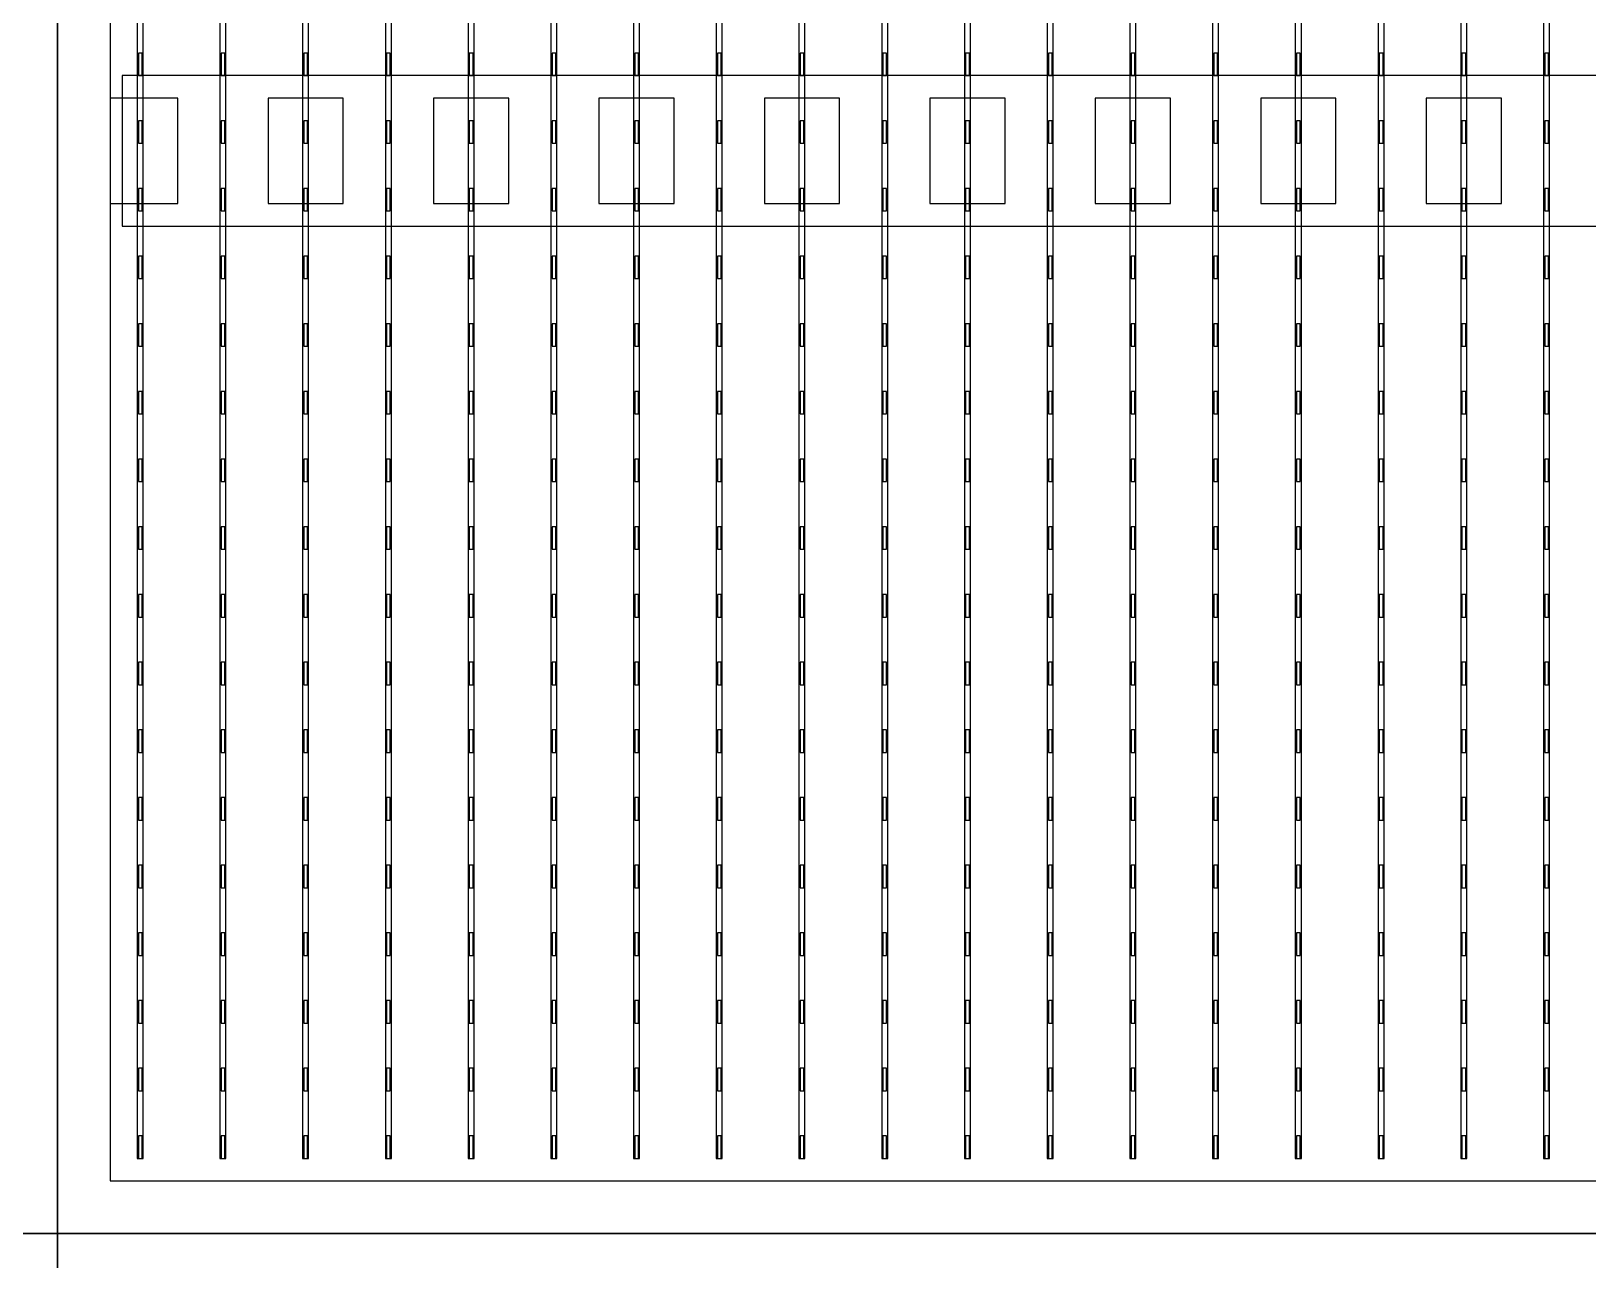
# Model space of a CAD drawing. Header units: millimetres. Extents: x -18 to 142, y -7 to 153.
# Drawn here: x 20.2 to 30.55, y 124.72 to 132.9 of the extents above; entities that cross this region are included whole.
import ezdxf

# ---------------------------------------------------------------- set-up
doc = ezdxf.new("R2010")
doc.units = ezdxf.units.MM
for name, color, linetype in [('BUSBARS', 3, 'Continuous'), ('CELLS', 5, 'Continuous'), ('CONTACT_PADS', 2, 'Continuous'), ('DICING', 4, 'Continuous'), ('FINGERS', 1, 'Continuous'), ('INSULATION', 2, 'Continuous')]:
    doc.layers.add(name, color=color, linetype=linetype)

msp = doc.modelspace()

# ---------------------------------------------------------------- linework, layer by layer
at = {"layer": 'BUSBARS'}
msp.add_lwpolyline([(40.84, 131.6), (40.84, 132.6), (20.8, 132.6), (20.8, 131.6), (40.84, 131.6)], close=True, dxfattribs=at)
at = {"layer": 'CELLS'}
for points in [[(20.37, 124.9), (20.37, 145.8), (-0.53, 145.8), (-0.53, 124.9), (20.37, 124.9)], [(41.27, 124.9), (41.27, 145.8), (20.37, 145.8), (20.37, 124.9), (41.27, 124.9)], [(20.37, 104), (20.37, 124.9), (-0.53, 124.9), (-0.53, 104), (20.37, 104)], [(41.27, 104), (41.27, 124.9), (20.37, 124.9), (20.37, 104), (41.27, 104)]]:
    msp.add_lwpolyline(points, close=True, dxfattribs=at)
at = {"layer": 'CONTACT_PADS'}
for points in [[(20.933, 132.6), (20.933, 132.75), (20.908, 132.75), (20.908, 132.6), (20.933, 132.6)], [(21.483, 132.6), (21.483, 132.75), (21.458, 132.75), (21.458, 132.6), (21.483, 132.6)], [(22.033, 132.6), (22.033, 132.75), (22.008, 132.75), (22.008, 132.6), (22.033, 132.6)], [(22.583, 132.6), (22.583, 132.75), (22.558, 132.75), (22.558, 132.6), (22.583, 132.6)], [(23.133, 132.6), (23.133, 132.75), (23.108, 132.75), (23.108, 132.6), (23.133, 132.6)], [(23.683, 132.6), (23.683, 132.75), (23.658, 132.75), (23.658, 132.6), (23.683, 132.6)], [(24.233, 132.6), (24.233, 132.75), (24.208, 132.75), (24.208, 132.6), (24.233, 132.6)], [(24.783, 132.6), (24.783, 132.75), (24.758, 132.75), (24.758, 132.6), (24.783, 132.6)], [(25.333, 132.6), (25.333, 132.75), (25.308, 132.75), (25.308, 132.6), (25.333, 132.6)], [(25.883, 132.6), (25.883, 132.75), (25.858, 132.75), (25.858, 132.6), (25.883, 132.6)], [(26.433, 132.6), (26.433, 132.75), (26.408, 132.75), (26.408, 132.6), (26.433, 132.6)], [(26.983, 132.6), (26.983, 132.75), (26.958, 132.75), (26.958, 132.6), (26.983, 132.6)], [(27.533, 132.6), (27.533, 132.75), (27.508, 132.75), (27.508, 132.6), (27.533, 132.6)], [(28.083, 132.6), (28.083, 132.75), (28.058, 132.75), (28.058, 132.6), (28.083, 132.6)], [(28.633, 132.6), (28.633, 132.75), (28.608, 132.75), (28.608, 132.6), (28.633, 132.6)], [(29.183, 132.6), (29.183, 132.75), (29.158, 132.75), (29.158, 132.6), (29.183, 132.6)], [(29.733, 132.6), (29.733, 132.75), (29.708, 132.75), (29.708, 132.6), (29.733, 132.6)], [(30.283, 132.6), (30.283, 132.75), (30.258, 132.75), (30.258, 132.6), (30.283, 132.6)], [(20.933, 132.15), (20.933, 132.3), (20.908, 132.3), (20.908, 132.15), (20.933, 132.15)], [(21.483, 132.15), (21.483, 132.3), (21.458, 132.3), (21.458, 132.15), (21.483, 132.15)], [(22.033, 132.15), (22.033, 132.3), (22.008, 132.3), (22.008, 132.15), (22.033, 132.15)], [(22.583, 132.15), (22.583, 132.3), (22.558, 132.3), (22.558, 132.15), (22.583, 132.15)], [(23.133, 132.15), (23.133, 132.3), (23.108, 132.3), (23.108, 132.15), (23.133, 132.15)], [(23.683, 132.15), (23.683, 132.3), (23.658, 132.3), (23.658, 132.15), (23.683, 132.15)], [(24.233, 132.15), (24.233, 132.3), (24.208, 132.3), (24.208, 132.15), (24.233, 132.15)], [(24.783, 132.15), (24.783, 132.3), (24.758, 132.3), (24.758, 132.15), (24.783, 132.15)], [(25.333, 132.15), (25.333, 132.3), (25.308, 132.3), (25.308, 132.15), (25.333, 132.15)], [(25.883, 132.15), (25.883, 132.3), (25.858, 132.3), (25.858, 132.15), (25.883, 132.15)], [(26.433, 132.15), (26.433, 132.3), (26.408, 132.3), (26.408, 132.15), (26.433, 132.15)], [(26.983, 132.15), (26.983, 132.3), (26.958, 132.3), (26.958, 132.15), (26.983, 132.15)], [(27.533, 132.15), (27.533, 132.3), (27.508, 132.3), (27.508, 132.15), (27.533, 132.15)], [(28.083, 132.15), (28.083, 132.3), (28.058, 132.3), (28.058, 132.15), (28.083, 132.15)], [(28.633, 132.15), (28.633, 132.3), (28.608, 132.3), (28.608, 132.15), (28.633, 132.15)], [(29.183, 132.15), (29.183, 132.3), (29.158, 132.3), (29.158, 132.15), (29.183, 132.15)], [(29.733, 132.15), (29.733, 132.3), (29.708, 132.3), (29.708, 132.15), (29.733, 132.15)], [(30.283, 132.15), (30.283, 132.3), (30.258, 132.3), (30.258, 132.15), (30.283, 132.15)], [(20.933, 131.7), (20.933, 131.85), (20.908, 131.85), (20.908, 131.7), (20.933, 131.7)], [(21.483, 131.7), (21.483, 131.85), (21.458, 131.85), (21.458, 131.7), (21.483, 131.7)], [(22.033, 131.7), (22.033, 131.85), (22.008, 131.85), (22.008, 131.7), (22.033, 131.7)], [(22.583, 131.7), (22.583, 131.85), (22.558, 131.85), (22.558, 131.7), (22.583, 131.7)], [(23.133, 131.7), (23.133, 131.85), (23.108, 131.85), (23.108, 131.7), (23.133, 131.7)], [(23.683, 131.7), (23.683, 131.85), (23.658, 131.85), (23.658, 131.7), (23.683, 131.7)], [(24.233, 131.7), (24.233, 131.85), (24.208, 131.85), (24.208, 131.7), (24.233, 131.7)], [(24.783, 131.7), (24.783, 131.85), (24.758, 131.85), (24.758, 131.7), (24.783, 131.7)], [(25.333, 131.7), (25.333, 131.85), (25.308, 131.85), (25.308, 131.7), (25.333, 131.7)], [(25.883, 131.7), (25.883, 131.85), (25.858, 131.85), (25.858, 131.7), (25.883, 131.7)], [(26.433, 131.7), (26.433, 131.85), (26.408, 131.85), (26.408, 131.7), (26.433, 131.7)], [(26.983, 131.7), (26.983, 131.85), (26.958, 131.85), (26.958, 131.7), (26.983, 131.7)], [(27.533, 131.7), (27.533, 131.85), (27.508, 131.85), (27.508, 131.7), (27.533, 131.7)], [(28.083, 131.7), (28.083, 131.85), (28.058, 131.85), (28.058, 131.7), (28.083, 131.7)], [(28.633, 131.7), (28.633, 131.85), (28.608, 131.85), (28.608, 131.7), (28.633, 131.7)], [(29.183, 131.7), (29.183, 131.85), (29.158, 131.85), (29.158, 131.7), (29.183, 131.7)], [(29.733, 131.7), (29.733, 131.85), (29.708, 131.85), (29.708, 131.7), (29.733, 131.7)], [(30.283, 131.7), (30.283, 131.85), (30.258, 131.85), (30.258, 131.7), (30.283, 131.7)], [(20.933, 131.25), (20.933, 131.4), (20.908, 131.4), (20.908, 131.25), (20.933, 131.25)], [(21.483, 131.25), (21.483, 131.4), (21.458, 131.4), (21.458, 131.25), (21.483, 131.25)], [(22.033, 131.25), (22.033, 131.4), (22.008, 131.4), (22.008, 131.25), (22.033, 131.25)], [(22.583, 131.25), (22.583, 131.4), (22.558, 131.4), (22.558, 131.25), (22.583, 131.25)], [(23.133, 131.25), (23.133, 131.4), (23.108, 131.4), (23.108, 131.25), (23.133, 131.25)], [(23.683, 131.25), (23.683, 131.4), (23.658, 131.4), (23.658, 131.25), (23.683, 131.25)], [(24.233, 131.25), (24.233, 131.4), (24.208, 131.4), (24.208, 131.25), (24.233, 131.25)], [(24.783, 131.25), (24.783, 131.4), (24.758, 131.4), (24.758, 131.25), (24.783, 131.25)], [(25.333, 131.25), (25.333, 131.4), (25.308, 131.4), (25.308, 131.25), (25.333, 131.25)], [(25.883, 131.25), (25.883, 131.4), (25.858, 131.4), (25.858, 131.25), (25.883, 131.25)], [(26.433, 131.25), (26.433, 131.4), (26.408, 131.4), (26.408, 131.25), (26.433, 131.25)], [(26.983, 131.25), (26.983, 131.4), (26.958, 131.4), (26.958, 131.25), (26.983, 131.25)], [(27.533, 131.25), (27.533, 131.4), (27.508, 131.4), (27.508, 131.25), (27.533, 131.25)], [(28.083, 131.25), (28.083, 131.4), (28.058, 131.4), (28.058, 131.25), (28.083, 131.25)], [(28.633, 131.25), (28.633, 131.4), (28.608, 131.4), (28.608, 131.25), (28.633, 131.25)], [(29.183, 131.25), (29.183, 131.4), (29.158, 131.4), (29.158, 131.25), (29.183, 131.25)], [(29.733, 131.25), (29.733, 131.4), (29.708, 131.4), (29.708, 131.25), (29.733, 131.25)], [(30.283, 131.25), (30.283, 131.4), (30.258, 131.4), (30.258, 131.25), (30.283, 131.25)], [(20.933, 130.8), (20.933, 130.95), (20.908, 130.95), (20.908, 130.8), (20.933, 130.8)], [(21.483, 130.8), (21.483, 130.95), (21.458, 130.95), (21.458, 130.8), (21.483, 130.8)], [(22.033, 130.8), (22.033, 130.95), (22.008, 130.95), (22.008, 130.8), (22.033, 130.8)], [(22.583, 130.8), (22.583, 130.95), (22.558, 130.95), (22.558, 130.8), (22.583, 130.8)], [(23.133, 130.8), (23.133, 130.95), (23.108, 130.95), (23.108, 130.8), (23.133, 130.8)], [(23.683, 130.8), (23.683, 130.95), (23.658, 130.95), (23.658, 130.8), (23.683, 130.8)], [(24.233, 130.8), (24.233, 130.95), (24.208, 130.95), (24.208, 130.8), (24.233, 130.8)], [(24.783, 130.8), (24.783, 130.95), (24.758, 130.95), (24.758, 130.8), (24.783, 130.8)], [(25.333, 130.8), (25.333, 130.95), (25.308, 130.95), (25.308, 130.8), (25.333, 130.8)], [(25.883, 130.8), (25.883, 130.95), (25.858, 130.95), (25.858, 130.8), (25.883, 130.8)], [(26.433, 130.8), (26.433, 130.95), (26.408, 130.95), (26.408, 130.8), (26.433, 130.8)], [(26.983, 130.8), (26.983, 130.95), (26.958, 130.95), (26.958, 130.8), (26.983, 130.8)], [(27.533, 130.8), (27.533, 130.95), (27.508, 130.95), (27.508, 130.8), (27.533, 130.8)], [(28.083, 130.8), (28.083, 130.95), (28.058, 130.95), (28.058, 130.8), (28.083, 130.8)], [(28.633, 130.8), (28.633, 130.95), (28.608, 130.95), (28.608, 130.8), (28.633, 130.8)], [(29.183, 130.8), (29.183, 130.95), (29.158, 130.95), (29.158, 130.8), (29.183, 130.8)], [(29.733, 130.8), (29.733, 130.95), (29.708, 130.95), (29.708, 130.8), (29.733, 130.8)], [(30.283, 130.8), (30.283, 130.95), (30.258, 130.95), (30.258, 130.8), (30.283, 130.8)], [(20.933, 130.35), (20.933, 130.5), (20.908, 130.5), (20.908, 130.35), (20.933, 130.35)], [(21.483, 130.35), (21.483, 130.5), (21.458, 130.5), (21.458, 130.35), (21.483, 130.35)], [(22.033, 130.35), (22.033, 130.5), (22.008, 130.5), (22.008, 130.35), (22.033, 130.35)], [(22.583, 130.35), (22.583, 130.5), (22.558, 130.5), (22.558, 130.35), (22.583, 130.35)], [(23.133, 130.35), (23.133, 130.5), (23.108, 130.5), (23.108, 130.35), (23.133, 130.35)], [(23.683, 130.35), (23.683, 130.5), (23.658, 130.5), (23.658, 130.35), (23.683, 130.35)], [(24.233, 130.35), (24.233, 130.5), (24.208, 130.5), (24.208, 130.35), (24.233, 130.35)], [(24.783, 130.35), (24.783, 130.5), (24.758, 130.5), (24.758, 130.35), (24.783, 130.35)], [(25.333, 130.35), (25.333, 130.5), (25.308, 130.5), (25.308, 130.35), (25.333, 130.35)], [(25.883, 130.35), (25.883, 130.5), (25.858, 130.5), (25.858, 130.35), (25.883, 130.35)], [(26.433, 130.35), (26.433, 130.5), (26.408, 130.5), (26.408, 130.35), (26.433, 130.35)], [(26.983, 130.35), (26.983, 130.5), (26.958, 130.5), (26.958, 130.35), (26.983, 130.35)], [(27.533, 130.35), (27.533, 130.5), (27.508, 130.5), (27.508, 130.35), (27.533, 130.35)], [(28.083, 130.35), (28.083, 130.5), (28.058, 130.5), (28.058, 130.35), (28.083, 130.35)], [(28.633, 130.35), (28.633, 130.5), (28.608, 130.5), (28.608, 130.35), (28.633, 130.35)], [(29.183, 130.35), (29.183, 130.5), (29.158, 130.5), (29.158, 130.35), (29.183, 130.35)], [(29.733, 130.35), (29.733, 130.5), (29.708, 130.5), (29.708, 130.35), (29.733, 130.35)], [(30.283, 130.35), (30.283, 130.5), (30.258, 130.5), (30.258, 130.35), (30.283, 130.35)], [(20.933, 129.9), (20.933, 130.05), (20.908, 130.05), (20.908, 129.9), (20.933, 129.9)], [(21.483, 129.9), (21.483, 130.05), (21.458, 130.05), (21.458, 129.9), (21.483, 129.9)], [(22.033, 129.9), (22.033, 130.05), (22.008, 130.05), (22.008, 129.9), (22.033, 129.9)], [(22.583, 129.9), (22.583, 130.05), (22.558, 130.05), (22.558, 129.9), (22.583, 129.9)], [(23.133, 129.9), (23.133, 130.05), (23.108, 130.05), (23.108, 129.9), (23.133, 129.9)], [(23.683, 129.9), (23.683, 130.05), (23.658, 130.05), (23.658, 129.9), (23.683, 129.9)], [(24.233, 129.9), (24.233, 130.05), (24.208, 130.05), (24.208, 129.9), (24.233, 129.9)], [(24.783, 129.9), (24.783, 130.05), (24.758, 130.05), (24.758, 129.9), (24.783, 129.9)], [(25.333, 129.9), (25.333, 130.05), (25.308, 130.05), (25.308, 129.9), (25.333, 129.9)], [(25.883, 129.9), (25.883, 130.05), (25.858, 130.05), (25.858, 129.9), (25.883, 129.9)], [(26.433, 129.9), (26.433, 130.05), (26.408, 130.05), (26.408, 129.9), (26.433, 129.9)], [(26.983, 129.9), (26.983, 130.05), (26.958, 130.05), (26.958, 129.9), (26.983, 129.9)], [(27.533, 129.9), (27.533, 130.05), (27.508, 130.05), (27.508, 129.9), (27.533, 129.9)], [(28.083, 129.9), (28.083, 130.05), (28.058, 130.05), (28.058, 129.9), (28.083, 129.9)], [(28.633, 129.9), (28.633, 130.05), (28.608, 130.05), (28.608, 129.9), (28.633, 129.9)], [(29.183, 129.9), (29.183, 130.05), (29.158, 130.05), (29.158, 129.9), (29.183, 129.9)], [(29.733, 129.9), (29.733, 130.05), (29.708, 130.05), (29.708, 129.9), (29.733, 129.9)], [(30.283, 129.9), (30.283, 130.05), (30.258, 130.05), (30.258, 129.9), (30.283, 129.9)], [(20.933, 129.45), (20.933, 129.6), (20.908, 129.6), (20.908, 129.45), (20.933, 129.45)], [(21.483, 129.45), (21.483, 129.6), (21.458, 129.6), (21.458, 129.45), (21.483, 129.45)], [(22.033, 129.45), (22.033, 129.6), (22.008, 129.6), (22.008, 129.45), (22.033, 129.45)], [(22.583, 129.45), (22.583, 129.6), (22.558, 129.6), (22.558, 129.45), (22.583, 129.45)], [(23.133, 129.45), (23.133, 129.6), (23.108, 129.6), (23.108, 129.45), (23.133, 129.45)], [(23.683, 129.45), (23.683, 129.6), (23.658, 129.6), (23.658, 129.45), (23.683, 129.45)], [(24.233, 129.45), (24.233, 129.6), (24.208, 129.6), (24.208, 129.45), (24.233, 129.45)], [(24.783, 129.45), (24.783, 129.6), (24.758, 129.6), (24.758, 129.45), (24.783, 129.45)], [(25.333, 129.45), (25.333, 129.6), (25.308, 129.6), (25.308, 129.45), (25.333, 129.45)], [(25.883, 129.45), (25.883, 129.6), (25.858, 129.6), (25.858, 129.45), (25.883, 129.45)], [(26.433, 129.45), (26.433, 129.6), (26.408, 129.6), (26.408, 129.45), (26.433, 129.45)], [(26.983, 129.45), (26.983, 129.6), (26.958, 129.6), (26.958, 129.45), (26.983, 129.45)], [(27.533, 129.45), (27.533, 129.6), (27.508, 129.6), (27.508, 129.45), (27.533, 129.45)], [(28.083, 129.45), (28.083, 129.6), (28.058, 129.6), (28.058, 129.45), (28.083, 129.45)], [(28.633, 129.45), (28.633, 129.6), (28.608, 129.6), (28.608, 129.45), (28.633, 129.45)], [(29.183, 129.45), (29.183, 129.6), (29.158, 129.6), (29.158, 129.45), (29.183, 129.45)], [(29.733, 129.45), (29.733, 129.6), (29.708, 129.6), (29.708, 129.45), (29.733, 129.45)], [(30.283, 129.45), (30.283, 129.6), (30.258, 129.6), (30.258, 129.45), (30.283, 129.45)], [(20.933, 129), (20.933, 129.15), (20.908, 129.15), (20.908, 129), (20.933, 129)], [(21.483, 129), (21.483, 129.15), (21.458, 129.15), (21.458, 129), (21.483, 129)], [(22.033, 129), (22.033, 129.15), (22.008, 129.15), (22.008, 129), (22.033, 129)], [(22.583, 129), (22.583, 129.15), (22.558, 129.15), (22.558, 129), (22.583, 129)], [(23.133, 129), (23.133, 129.15), (23.108, 129.15), (23.108, 129), (23.133, 129)], [(23.683, 129), (23.683, 129.15), (23.658, 129.15), (23.658, 129), (23.683, 129)], [(24.233, 129), (24.233, 129.15), (24.208, 129.15), (24.208, 129), (24.233, 129)], [(24.783, 129), (24.783, 129.15), (24.758, 129.15), (24.758, 129), (24.783, 129)], [(25.333, 129), (25.333, 129.15), (25.308, 129.15), (25.308, 129), (25.333, 129)], [(25.883, 129), (25.883, 129.15), (25.858, 129.15), (25.858, 129), (25.883, 129)], [(26.433, 129), (26.433, 129.15), (26.408, 129.15), (26.408, 129), (26.433, 129)], [(26.983, 129), (26.983, 129.15), (26.958, 129.15), (26.958, 129), (26.983, 129)], [(27.533, 129), (27.533, 129.15), (27.508, 129.15), (27.508, 129), (27.533, 129)], [(28.083, 129), (28.083, 129.15), (28.058, 129.15), (28.058, 129), (28.083, 129)], [(28.633, 129), (28.633, 129.15), (28.608, 129.15), (28.608, 129), (28.633, 129)], [(29.183, 129), (29.183, 129.15), (29.158, 129.15), (29.158, 129), (29.183, 129)], [(29.733, 129), (29.733, 129.15), (29.708, 129.15), (29.708, 129), (29.733, 129)], [(30.283, 129), (30.283, 129.15), (30.258, 129.15), (30.258, 129), (30.283, 129)], [(20.933, 128.55), (20.933, 128.7), (20.908, 128.7), (20.908, 128.55), (20.933, 128.55)], [(21.483, 128.55), (21.483, 128.7), (21.458, 128.7), (21.458, 128.55), (21.483, 128.55)], [(22.033, 128.55), (22.033, 128.7), (22.008, 128.7), (22.008, 128.55), (22.033, 128.55)], [(22.583, 128.55), (22.583, 128.7), (22.558, 128.7), (22.558, 128.55), (22.583, 128.55)], [(23.133, 128.55), (23.133, 128.7), (23.108, 128.7), (23.108, 128.55), (23.133, 128.55)], [(23.683, 128.55), (23.683, 128.7), (23.658, 128.7), (23.658, 128.55), (23.683, 128.55)], [(24.233, 128.55), (24.233, 128.7), (24.208, 128.7), (24.208, 128.55), (24.233, 128.55)], [(24.783, 128.55), (24.783, 128.7), (24.758, 128.7), (24.758, 128.55), (24.783, 128.55)], [(25.333, 128.55), (25.333, 128.7), (25.308, 128.7), (25.308, 128.55), (25.333, 128.55)], [(25.883, 128.55), (25.883, 128.7), (25.858, 128.7), (25.858, 128.55), (25.883, 128.55)], [(26.433, 128.55), (26.433, 128.7), (26.408, 128.7), (26.408, 128.55), (26.433, 128.55)], [(26.983, 128.55), (26.983, 128.7), (26.958, 128.7), (26.958, 128.55), (26.983, 128.55)], [(27.533, 128.55), (27.533, 128.7), (27.508, 128.7), (27.508, 128.55), (27.533, 128.55)], [(28.083, 128.55), (28.083, 128.7), (28.058, 128.7), (28.058, 128.55), (28.083, 128.55)], [(28.633, 128.55), (28.633, 128.7), (28.608, 128.7), (28.608, 128.55), (28.633, 128.55)], [(29.183, 128.55), (29.183, 128.7), (29.158, 128.7), (29.158, 128.55), (29.183, 128.55)], [(29.733, 128.55), (29.733, 128.7), (29.708, 128.7), (29.708, 128.55), (29.733, 128.55)], [(30.283, 128.55), (30.283, 128.7), (30.258, 128.7), (30.258, 128.55), (30.283, 128.55)], [(20.933, 128.1), (20.933, 128.25), (20.908, 128.25), (20.908, 128.1), (20.933, 128.1)], [(21.483, 128.1), (21.483, 128.25), (21.458, 128.25), (21.458, 128.1), (21.483, 128.1)], [(22.033, 128.1), (22.033, 128.25), (22.008, 128.25), (22.008, 128.1), (22.033, 128.1)], [(22.583, 128.1), (22.583, 128.25), (22.558, 128.25), (22.558, 128.1), (22.583, 128.1)], [(23.133, 128.1), (23.133, 128.25), (23.108, 128.25), (23.108, 128.1), (23.133, 128.1)], [(23.683, 128.1), (23.683, 128.25), (23.658, 128.25), (23.658, 128.1), (23.683, 128.1)], [(24.233, 128.1), (24.233, 128.25), (24.208, 128.25), (24.208, 128.1), (24.233, 128.1)], [(24.783, 128.1), (24.783, 128.25), (24.758, 128.25), (24.758, 128.1), (24.783, 128.1)], [(25.333, 128.1), (25.333, 128.25), (25.308, 128.25), (25.308, 128.1), (25.333, 128.1)], [(25.883, 128.1), (25.883, 128.25), (25.858, 128.25), (25.858, 128.1), (25.883, 128.1)], [(26.433, 128.1), (26.433, 128.25), (26.408, 128.25), (26.408, 128.1), (26.433, 128.1)], [(26.983, 128.1), (26.983, 128.25), (26.958, 128.25), (26.958, 128.1), (26.983, 128.1)], [(27.533, 128.1), (27.533, 128.25), (27.508, 128.25), (27.508, 128.1), (27.533, 128.1)], [(28.083, 128.1), (28.083, 128.25), (28.058, 128.25), (28.058, 128.1), (28.083, 128.1)], [(28.633, 128.1), (28.633, 128.25), (28.608, 128.25), (28.608, 128.1), (28.633, 128.1)], [(29.183, 128.1), (29.183, 128.25), (29.158, 128.25), (29.158, 128.1), (29.183, 128.1)], [(29.733, 128.1), (29.733, 128.25), (29.708, 128.25), (29.708, 128.1), (29.733, 128.1)], [(30.283, 128.1), (30.283, 128.25), (30.258, 128.25), (30.258, 128.1), (30.283, 128.1)], [(20.933, 127.65), (20.933, 127.8), (20.908, 127.8), (20.908, 127.65), (20.933, 127.65)], [(21.483, 127.65), (21.483, 127.8), (21.458, 127.8), (21.458, 127.65), (21.483, 127.65)], [(22.033, 127.65), (22.033, 127.8), (22.008, 127.8), (22.008, 127.65), (22.033, 127.65)], [(22.583, 127.65), (22.583, 127.8), (22.558, 127.8), (22.558, 127.65), (22.583, 127.65)], [(23.133, 127.65), (23.133, 127.8), (23.108, 127.8), (23.108, 127.65), (23.133, 127.65)], [(23.683, 127.65), (23.683, 127.8), (23.658, 127.8), (23.658, 127.65), (23.683, 127.65)], [(24.233, 127.65), (24.233, 127.8), (24.208, 127.8), (24.208, 127.65), (24.233, 127.65)], [(24.783, 127.65), (24.783, 127.8), (24.758, 127.8), (24.758, 127.65), (24.783, 127.65)], [(25.333, 127.65), (25.333, 127.8), (25.308, 127.8), (25.308, 127.65), (25.333, 127.65)], [(25.883, 127.65), (25.883, 127.8), (25.858, 127.8), (25.858, 127.65), (25.883, 127.65)], [(26.433, 127.65), (26.433, 127.8), (26.408, 127.8), (26.408, 127.65), (26.433, 127.65)], [(26.983, 127.65), (26.983, 127.8), (26.958, 127.8), (26.958, 127.65), (26.983, 127.65)], [(27.533, 127.65), (27.533, 127.8), (27.508, 127.8), (27.508, 127.65), (27.533, 127.65)], [(28.083, 127.65), (28.083, 127.8), (28.058, 127.8), (28.058, 127.65), (28.083, 127.65)], [(28.633, 127.65), (28.633, 127.8), (28.608, 127.8), (28.608, 127.65), (28.633, 127.65)], [(29.183, 127.65), (29.183, 127.8), (29.158, 127.8), (29.158, 127.65), (29.183, 127.65)], [(29.733, 127.65), (29.733, 127.8), (29.708, 127.8), (29.708, 127.65), (29.733, 127.65)], [(30.283, 127.65), (30.283, 127.8), (30.258, 127.8), (30.258, 127.65), (30.283, 127.65)], [(20.933, 127.2), (20.933, 127.35), (20.908, 127.35), (20.908, 127.2), (20.933, 127.2)], [(21.483, 127.2), (21.483, 127.35), (21.458, 127.35), (21.458, 127.2), (21.483, 127.2)], [(22.033, 127.2), (22.033, 127.35), (22.008, 127.35), (22.008, 127.2), (22.033, 127.2)], [(22.583, 127.2), (22.583, 127.35), (22.558, 127.35), (22.558, 127.2), (22.583, 127.2)], [(23.133, 127.2), (23.133, 127.35), (23.108, 127.35), (23.108, 127.2), (23.133, 127.2)], [(23.683, 127.2), (23.683, 127.35), (23.658, 127.35), (23.658, 127.2), (23.683, 127.2)], [(24.233, 127.2), (24.233, 127.35), (24.208, 127.35), (24.208, 127.2), (24.233, 127.2)], [(24.783, 127.2), (24.783, 127.35), (24.758, 127.35), (24.758, 127.2), (24.783, 127.2)], [(25.333, 127.2), (25.333, 127.35), (25.308, 127.35), (25.308, 127.2), (25.333, 127.2)], [(25.883, 127.2), (25.883, 127.35), (25.858, 127.35), (25.858, 127.2), (25.883, 127.2)], [(26.433, 127.2), (26.433, 127.35), (26.408, 127.35), (26.408, 127.2), (26.433, 127.2)], [(26.983, 127.2), (26.983, 127.35), (26.958, 127.35), (26.958, 127.2), (26.983, 127.2)], [(27.533, 127.2), (27.533, 127.35), (27.508, 127.35), (27.508, 127.2), (27.533, 127.2)], [(28.083, 127.2), (28.083, 127.35), (28.058, 127.35), (28.058, 127.2), (28.083, 127.2)], [(28.633, 127.2), (28.633, 127.35), (28.608, 127.35), (28.608, 127.2), (28.633, 127.2)], [(29.183, 127.2), (29.183, 127.35), (29.158, 127.35), (29.158, 127.2), (29.183, 127.2)], [(29.733, 127.2), (29.733, 127.35), (29.708, 127.35), (29.708, 127.2), (29.733, 127.2)], [(30.283, 127.2), (30.283, 127.35), (30.258, 127.35), (30.258, 127.2), (30.283, 127.2)], [(20.933, 126.75), (20.933, 126.9), (20.908, 126.9), (20.908, 126.75), (20.933, 126.75)], [(21.483, 126.75), (21.483, 126.9), (21.458, 126.9), (21.458, 126.75), (21.483, 126.75)], [(22.033, 126.75), (22.033, 126.9), (22.008, 126.9), (22.008, 126.75), (22.033, 126.75)], [(22.583, 126.75), (22.583, 126.9), (22.558, 126.9), (22.558, 126.75), (22.583, 126.75)], [(23.133, 126.75), (23.133, 126.9), (23.108, 126.9), (23.108, 126.75), (23.133, 126.75)], [(23.683, 126.75), (23.683, 126.9), (23.658, 126.9), (23.658, 126.75), (23.683, 126.75)], [(24.233, 126.75), (24.233, 126.9), (24.208, 126.9), (24.208, 126.75), (24.233, 126.75)], [(24.783, 126.75), (24.783, 126.9), (24.758, 126.9), (24.758, 126.75), (24.783, 126.75)], [(25.333, 126.75), (25.333, 126.9), (25.308, 126.9), (25.308, 126.75), (25.333, 126.75)], [(25.883, 126.75), (25.883, 126.9), (25.858, 126.9), (25.858, 126.75), (25.883, 126.75)], [(26.433, 126.75), (26.433, 126.9), (26.408, 126.9), (26.408, 126.75), (26.433, 126.75)], [(26.983, 126.75), (26.983, 126.9), (26.958, 126.9), (26.958, 126.75), (26.983, 126.75)], [(27.533, 126.75), (27.533, 126.9), (27.508, 126.9), (27.508, 126.75), (27.533, 126.75)], [(28.083, 126.75), (28.083, 126.9), (28.058, 126.9), (28.058, 126.75), (28.083, 126.75)], [(28.633, 126.75), (28.633, 126.9), (28.608, 126.9), (28.608, 126.75), (28.633, 126.75)], [(29.183, 126.75), (29.183, 126.9), (29.158, 126.9), (29.158, 126.75), (29.183, 126.75)], [(29.733, 126.75), (29.733, 126.9), (29.708, 126.9), (29.708, 126.75), (29.733, 126.75)], [(30.283, 126.75), (30.283, 126.9), (30.258, 126.9), (30.258, 126.75), (30.283, 126.75)], [(20.933, 126.3), (20.933, 126.45), (20.908, 126.45), (20.908, 126.3), (20.933, 126.3)], [(21.483, 126.3), (21.483, 126.45), (21.458, 126.45), (21.458, 126.3), (21.483, 126.3)], [(22.033, 126.3), (22.033, 126.45), (22.008, 126.45), (22.008, 126.3), (22.033, 126.3)], [(22.583, 126.3), (22.583, 126.45), (22.558, 126.45), (22.558, 126.3), (22.583, 126.3)], [(23.133, 126.3), (23.133, 126.45), (23.108, 126.45), (23.108, 126.3), (23.133, 126.3)], [(23.683, 126.3), (23.683, 126.45), (23.658, 126.45), (23.658, 126.3), (23.683, 126.3)], [(24.233, 126.3), (24.233, 126.45), (24.208, 126.45), (24.208, 126.3), (24.233, 126.3)], [(24.783, 126.3), (24.783, 126.45), (24.758, 126.45), (24.758, 126.3), (24.783, 126.3)], [(25.333, 126.3), (25.333, 126.45), (25.308, 126.45), (25.308, 126.3), (25.333, 126.3)], [(25.883, 126.3), (25.883, 126.45), (25.858, 126.45), (25.858, 126.3), (25.883, 126.3)], [(26.433, 126.3), (26.433, 126.45), (26.408, 126.45), (26.408, 126.3), (26.433, 126.3)], [(26.983, 126.3), (26.983, 126.45), (26.958, 126.45), (26.958, 126.3), (26.983, 126.3)], [(27.533, 126.3), (27.533, 126.45), (27.508, 126.45), (27.508, 126.3), (27.533, 126.3)], [(28.083, 126.3), (28.083, 126.45), (28.058, 126.45), (28.058, 126.3), (28.083, 126.3)], [(28.633, 126.3), (28.633, 126.45), (28.608, 126.45), (28.608, 126.3), (28.633, 126.3)], [(29.183, 126.3), (29.183, 126.45), (29.158, 126.45), (29.158, 126.3), (29.183, 126.3)], [(29.733, 126.3), (29.733, 126.45), (29.708, 126.45), (29.708, 126.3), (29.733, 126.3)], [(30.283, 126.3), (30.283, 126.45), (30.258, 126.45), (30.258, 126.3), (30.283, 126.3)], [(20.933, 125.85), (20.933, 126), (20.908, 126), (20.908, 125.85), (20.933, 125.85)], [(21.483, 125.85), (21.483, 126), (21.458, 126), (21.458, 125.85), (21.483, 125.85)], [(22.033, 125.85), (22.033, 126), (22.008, 126), (22.008, 125.85), (22.033, 125.85)], [(22.583, 125.85), (22.583, 126), (22.558, 126), (22.558, 125.85), (22.583, 125.85)], [(23.133, 125.85), (23.133, 126), (23.108, 126), (23.108, 125.85), (23.133, 125.85)], [(23.683, 125.85), (23.683, 126), (23.658, 126), (23.658, 125.85), (23.683, 125.85)], [(24.233, 125.85), (24.233, 126), (24.208, 126), (24.208, 125.85), (24.233, 125.85)], [(24.783, 125.85), (24.783, 126), (24.758, 126), (24.758, 125.85), (24.783, 125.85)], [(25.333, 125.85), (25.333, 126), (25.308, 126), (25.308, 125.85), (25.333, 125.85)], [(25.883, 125.85), (25.883, 126), (25.858, 126), (25.858, 125.85), (25.883, 125.85)], [(26.433, 125.85), (26.433, 126), (26.408, 126), (26.408, 125.85), (26.433, 125.85)], [(26.983, 125.85), (26.983, 126), (26.958, 126), (26.958, 125.85), (26.983, 125.85)], [(27.533, 125.85), (27.533, 126), (27.508, 126), (27.508, 125.85), (27.533, 125.85)], [(28.083, 125.85), (28.083, 126), (28.058, 126), (28.058, 125.85), (28.083, 125.85)], [(28.633, 125.85), (28.633, 126), (28.608, 126), (28.608, 125.85), (28.633, 125.85)], [(29.183, 125.85), (29.183, 126), (29.158, 126), (29.158, 125.85), (29.183, 125.85)], [(29.733, 125.85), (29.733, 126), (29.708, 126), (29.708, 125.85), (29.733, 125.85)], [(30.283, 125.85), (30.283, 126), (30.258, 126), (30.258, 125.85), (30.283, 125.85)], [(20.933, 125.4), (20.933, 125.55), (20.908, 125.55), (20.908, 125.4), (20.933, 125.4)], [(21.483, 125.4), (21.483, 125.55), (21.458, 125.55), (21.458, 125.4), (21.483, 125.4)], [(22.033, 125.4), (22.033, 125.55), (22.008, 125.55), (22.008, 125.4), (22.033, 125.4)], [(22.583, 125.4), (22.583, 125.55), (22.558, 125.55), (22.558, 125.4), (22.583, 125.4)], [(23.133, 125.4), (23.133, 125.55), (23.108, 125.55), (23.108, 125.4), (23.133, 125.4)], [(23.683, 125.4), (23.683, 125.55), (23.658, 125.55), (23.658, 125.4), (23.683, 125.4)], [(24.233, 125.4), (24.233, 125.55), (24.208, 125.55), (24.208, 125.4), (24.233, 125.4)], [(24.783, 125.4), (24.783, 125.55), (24.758, 125.55), (24.758, 125.4), (24.783, 125.4)], [(25.333, 125.4), (25.333, 125.55), (25.308, 125.55), (25.308, 125.4), (25.333, 125.4)], [(25.883, 125.4), (25.883, 125.55), (25.858, 125.55), (25.858, 125.4), (25.883, 125.4)], [(26.433, 125.4), (26.433, 125.55), (26.408, 125.55), (26.408, 125.4), (26.433, 125.4)], [(26.983, 125.4), (26.983, 125.55), (26.958, 125.55), (26.958, 125.4), (26.983, 125.4)], [(27.533, 125.4), (27.533, 125.55), (27.508, 125.55), (27.508, 125.4), (27.533, 125.4)], [(28.083, 125.4), (28.083, 125.55), (28.058, 125.55), (28.058, 125.4), (28.083, 125.4)], [(28.633, 125.4), (28.633, 125.55), (28.608, 125.55), (28.608, 125.4), (28.633, 125.4)], [(29.183, 125.4), (29.183, 125.55), (29.158, 125.55), (29.158, 125.4), (29.183, 125.4)], [(29.733, 125.4), (29.733, 125.55), (29.708, 125.55), (29.708, 125.4), (29.733, 125.4)], [(30.283, 125.4), (30.283, 125.55), (30.258, 125.55), (30.258, 125.4), (30.283, 125.4)]]:
    msp.add_lwpolyline(points, close=True, dxfattribs=at)
at = {"layer": 'DICING'}
for p, q in [((20.37, -7.35), (20.37, 152.65)), ((20.37, -7.35), (20.37, 152.65)), ((20.37, -7.35), (20.37, 152.65)), ((20.37, -7.35), (20.37, 152.65)), ((20.37, -7.35), (20.37, 152.65)), ((20.37, -7.35), (20.37, 152.65)), ((20.37, -7.35), (20.37, 152.65)), ((20.37, -7.35), (20.37, 152.65)), ((20.37, -7.35), (20.37, 152.65)), ((20.37, -7.35), (20.37, 152.65)), ((20.37, -7.35), (20.37, 152.65)), ((20.37, -7.35), (20.37, 152.65)), ((20.37, -7.35), (20.37, 131.75)), ((20.37, -7.35), (20.37, 131.75)), ((20.37, -7.35), (20.37, 131.75)), ((20.37, -7.35), (20.37, 131.75)), ((20.37, -7.35), (20.37, 131.75)), ((20.37, -7.35), (20.37, 131.75)), ((20.37, -7.35), (20.37, 131.75)), ((20.37, -7.35), (20.37, 131.75)), ((20.37, -7.35), (20.37, 131.75)), ((20.37, -7.35), (20.37, 131.75)), ((20.37, -7.35), (20.37, 131.75)), ((20.37, -7.35), (20.37, 131.75)), ((-17.83, 124.9), (142.17, 124.9)), ((-17.83, 124.9), (142.17, 124.9)), ((-17.83, 124.9), (142.17, 124.9)), ((-17.83, 124.9), (142.17, 124.9)), ((-17.83, 124.9), (142.17, 124.9)), ((-17.83, 124.9), (142.17, 124.9)), ((-17.83, 124.9), (142.17, 124.9)), ((-17.83, 124.9), (142.17, 124.9)), ((-17.83, 124.9), (142.17, 124.9)), ((-17.83, 124.9), (142.17, 124.9)), ((-17.83, 124.9), (142.17, 124.9)), ((-17.83, 124.9), (142.17, 124.9)), ((-17.83, 124.9), (142.17, 124.9)), ((-17.83, 124.9), (142.17, 124.9)), ((-17.83, 124.9), (142.17, 124.9)), ((-17.83, 124.9), (142.17, 124.9)), ((-17.83, 124.9), (142.17, 124.9)), ((-17.83, 124.9), (142.17, 124.9))]:
    msp.add_line(p, q, dxfattribs=at)
at = {"layer": 'FINGERS'}
for points in [[(20.94, 125.4), (20.94, 145.3), (20.9, 145.3), (20.9, 125.4), (20.94, 125.4)], [(21.49, 125.4), (21.49, 145.3), (21.45, 145.3), (21.45, 125.4), (21.49, 125.4)], [(22.04, 125.4), (22.04, 145.3), (22, 145.3), (22, 125.4), (22.04, 125.4)], [(22.59, 125.4), (22.59, 145.3), (22.55, 145.3), (22.55, 125.4), (22.59, 125.4)], [(23.14, 125.4), (23.14, 145.3), (23.1, 145.3), (23.1, 125.4), (23.14, 125.4)], [(23.69, 125.4), (23.69, 145.3), (23.65, 145.3), (23.65, 125.4), (23.69, 125.4)], [(24.24, 125.4), (24.24, 145.3), (24.2, 145.3), (24.2, 125.4), (24.24, 125.4)], [(24.79, 125.4), (24.79, 145.3), (24.75, 145.3), (24.75, 125.4), (24.79, 125.4)], [(25.34, 125.4), (25.34, 145.3), (25.3, 145.3), (25.3, 125.4), (25.34, 125.4)], [(25.89, 125.4), (25.89, 145.3), (25.85, 145.3), (25.85, 125.4), (25.89, 125.4)], [(26.44, 125.4), (26.44, 145.3), (26.4, 145.3), (26.4, 125.4), (26.44, 125.4)], [(26.99, 125.4), (26.99, 145.3), (26.95, 145.3), (26.95, 125.4), (26.99, 125.4)], [(27.54, 125.4), (27.54, 145.3), (27.5, 145.3), (27.5, 125.4), (27.54, 125.4)], [(28.09, 125.4), (28.09, 145.3), (28.05, 145.3), (28.05, 125.4), (28.09, 125.4)], [(28.64, 125.4), (28.64, 145.3), (28.6, 145.3), (28.6, 125.4), (28.64, 125.4)], [(29.19, 125.4), (29.19, 145.3), (29.15, 145.3), (29.15, 125.4), (29.19, 125.4)], [(29.74, 125.4), (29.74, 145.3), (29.7, 145.3), (29.7, 125.4), (29.74, 125.4)], [(30.29, 125.4), (30.29, 145.3), (30.25, 145.3), (30.25, 125.4), (30.29, 125.4)]]:
    msp.add_lwpolyline(points, close=True, dxfattribs=at)
at = {"layer": 'INSULATION'}
for points in [[(40.92, 125.25), (40.92, 145.45), (20.72, 145.45), (20.72, 125.25), (40.92, 125.25)], [(21.17, 131.75), (21.17, 132.45), (20.72, 132.45), (20.72, 131.75), (21.17, 131.75)], [(22.27, 131.75), (22.27, 132.45), (21.77, 132.45), (21.77, 131.75), (22.27, 131.75)], [(23.37, 131.75), (23.37, 132.45), (22.87, 132.45), (22.87, 131.75), (23.37, 131.75)], [(24.47, 131.75), (24.47, 132.45), (23.97, 132.45), (23.97, 131.75), (24.47, 131.75)], [(25.57, 131.75), (25.57, 132.45), (25.07, 132.45), (25.07, 131.75), (25.57, 131.75)], [(26.67, 131.75), (26.67, 132.45), (26.17, 132.45), (26.17, 131.75), (26.67, 131.75)], [(27.77, 131.75), (27.77, 132.45), (27.27, 132.45), (27.27, 131.75), (27.77, 131.75)], [(28.87, 131.75), (28.87, 132.45), (28.37, 132.45), (28.37, 131.75), (28.87, 131.75)], [(29.97, 131.75), (29.97, 132.45), (29.47, 132.45), (29.47, 131.75), (29.97, 131.75)]]:
    msp.add_lwpolyline(points, close=True, dxfattribs=at)

doc.saveas('drawing.dxf')
